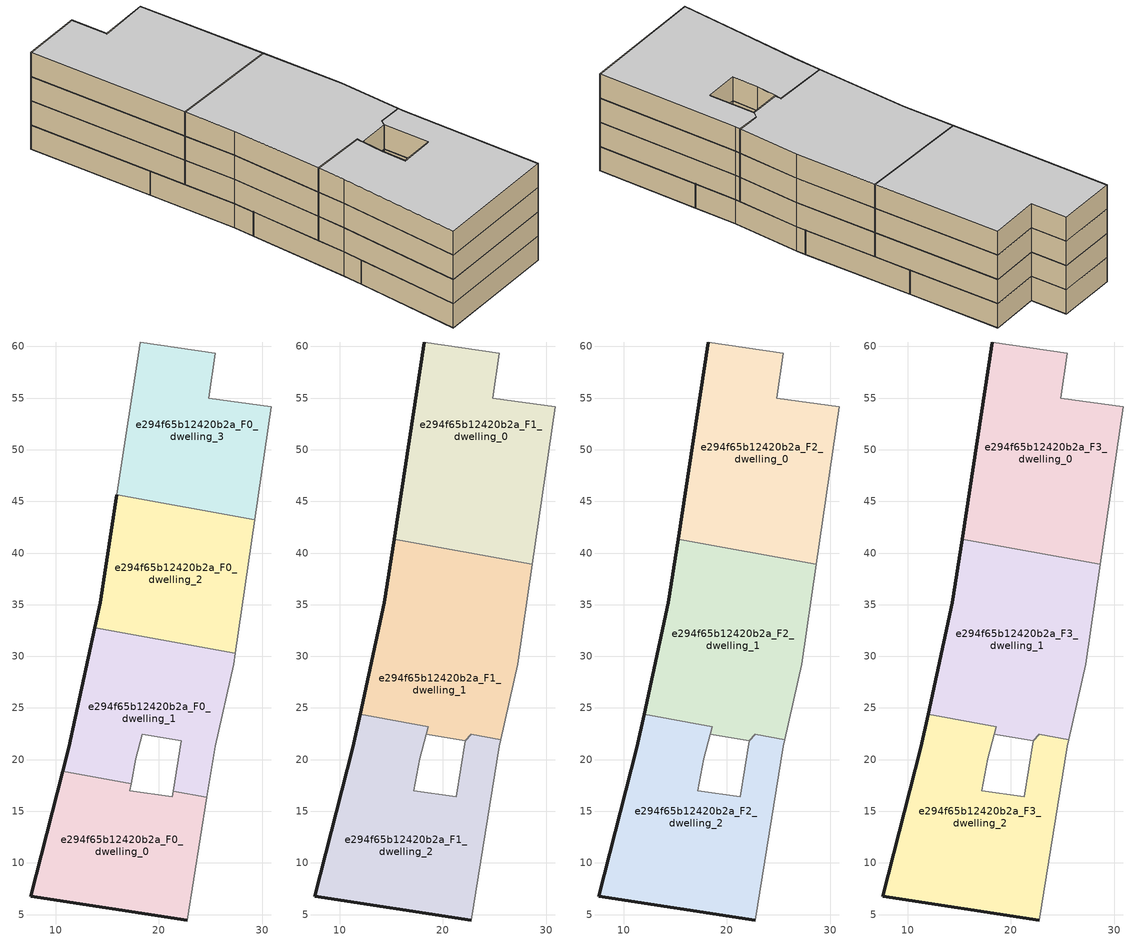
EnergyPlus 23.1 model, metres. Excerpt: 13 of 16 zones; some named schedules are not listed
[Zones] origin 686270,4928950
e294f65b12420b2a_F0_dwelling_0
 floor ground (EU_floor_Construction): 22.75,4.47 24.65,16.34 21.39,16.93 21.31,16.39 17.17,16.97 17.3,17.66 10.69,18.86 7.59,6.75 z0
 wall outside (EU_wall_Construction): 22.75,4.47 7.59,6.75 10.69,18.86 z0:3
 wall adiabatic (EU_wall_Construction): 17.3,17.66 17.17,16.97 21.31,16.39 21.39,16.93 24.65,16.34 22.75,4.47 z0:3
 wall to e294f65b12420b2a_F0_dwelling_1 (EU_wall_Construction): 10.69,18.86 17.3,17.66 z0:3
e294f65b12420b2a_F0_dwelling_1
 floor ground (EU_floor_Construction): 24.65,16.34 25.44,21.31 27.22,29.23 27.38,30.31 13.8,32.76 11.27,21.14 10.69,18.86 17.3,17.66 17.75,20.06 18.39,22.46 22.14,21.84 21.39,16.93 z0
 wall outside (EU_wall_Construction): 10.69,18.86 11.27,21.14 13.8,32.76 z0:3
 wall adiabatic (EU_wall_Construction): 27.38,30.31 27.22,29.23 25.44,21.31 24.65,16.34 21.39,16.93 22.14,21.84 18.39,22.46 17.75,20.06 17.3,17.66 z0:3
 wall to e294f65b12420b2a_F0_dwelling_2 (EU_wall_Construction): 13.8,32.76 27.38,30.31 z0:3
 roof outside (EU_roof_Construction): 22.7,22.39 22.15,21.84 21.39,16.93 22.14,21.84 z3
e294f65b12420b2a_F0_dwelling_2
 floor ground (EU_floor_Construction): 27.38,30.31 29.27,43.24 15.93,45.65 14.32,35.17 13.8,32.76 z0
 wall outside (EU_wall_Construction): 13.8,32.76 14.32,35.17 15.93,45.65 z0:3
 wall adiabatic (EU_wall_Construction): 29.27,43.24 27.38,30.31 z0:3
 wall to e294f65b12420b2a_F0_dwelling_3 (EU_wall_Construction): 15.92,45.65 29.27,43.24 z0:3
e294f65b12420b2a_F0_dwelling_3
 floor ground (EU_floor_Construction): 29.27,43.24 30.87,54.14 24.8,54.96 25.46,59.33 18.19,60.43 15.93,45.65 z0
 wall adiabatic (EU_wall_Construction): 15.93,45.65 18.19,60.43 25.46,59.33 24.8,54.96 30.87,54.14 29.27,43.24 z0:3
e294f65b12420b2a_F1_dwelling_0
 floor to e294f65b12420b2a_F0_dwelling_3 (EU_floor_Construction): 29.27,43.24 30.87,54.14 24.8,54.96 25.46,59.33 18.19,60.43 15.93,45.65 z3
 floor to e294f65b12420b2a_F0_dwelling_2 (EU_floor_Construction): 28.64,38.92 29.27,43.24 15.92,45.65 15.26,41.33 z3
 wall outside (EU_wall_Construction): 15.26,41.33 18.19,60.43 z3:6
 wall adiabatic (EU_wall_Construction): 18.19,60.43 25.46,59.33 24.8,54.96 30.87,54.14 28.64,38.92 z3:6
 wall to e294f65b12420b2a_F1_dwelling_1 (EU_wall_Construction): 28.64,38.92 15.26,41.33 z3:6
e294f65b12420b2a_F1_dwelling_1
 floor outside (EU_floor_Construction): 22.7,22.39 22.14,21.84 18.39,22.46 22.14,21.84 z3
 floor to e294f65b12420b2a_F0_dwelling_2 (EU_floor_Construction): 27.38,30.31 28.64,38.92 15.26,41.33 14.32,35.17 13.8,32.76 z3
 floor to e294f65b12420b2a_F0_dwelling_1 (EU_floor_Construction): 25.58,21.93 27.22,29.23 27.38,30.31 13.8,32.76 11.98,24.39 18.58,23.2 18.39,22.46 22.14,21.84 22.7,22.39 22.75,22.44 z3
 wall outside (EU_wall_Construction): 11.98,24.39 14.32,35.17 15.26,41.33 z3:6
 wall adiabatic (EU_wall_Construction): 28.64,38.92 27.22,29.23 25.58,21.93 22.75,22.44 22.14,21.84 18.39,22.46 z3:6
 wall to e294f65b12420b2a_F1_dwelling_2 (EU_wall_Construction): 18.39,22.46 18.58,23.2 11.98,24.39 z3:6
e294f65b12420b2a_F1_dwelling_2
 floor to e294f65b12420b2a_F0_dwelling_0 (EU_floor_Construction): 22.75,4.47 24.65,16.34 21.39,16.93 21.31,16.39 17.17,16.97 17.3,17.66 10.69,18.86 7.59,6.75 z3
 floor to e294f65b12420b2a_F0_dwelling_1 (EU_floor_Construction): 17.3,17.66 17.75,20.06 18.58,23.2 11.97,24.38 11.27,21.14 10.69,18.86 z3; 24.65,16.34 25.44,21.31 25.58,21.93 22.75,22.44 22.7,22.39 22.15,21.84 21.39,16.93 z3
 wall outside (EU_wall_Construction): 22.75,4.47 7.59,6.75 11.27,21.14 11.97,24.38 z3:6
 wall adiabatic (EU_wall_Construction): 18.39,22.46 17.75,20.06 17.17,16.97 21.31,16.39 22.15,21.84 22.75,22.44 25.58,21.93 25.44,21.31 22.75,4.47 z3:6
e294f65b12420b2a_F2_dwelling_0
 floor to e294f65b12420b2a_F1_dwelling_0 (EU_floor_Construction): 28.64,38.92 30.87,54.14 24.8,54.96 25.46,59.33 18.19,60.43 15.26,41.33 z6
 wall outside (EU_wall_Construction): 15.26,41.33 18.19,60.43 z6:9
 wall adiabatic (EU_wall_Construction): 18.19,60.43 25.46,59.33 24.8,54.96 30.87,54.14 28.64,38.92 z6:9
 wall to e294f65b12420b2a_F2_dwelling_1 (EU_wall_Construction): 28.64,38.92 15.26,41.33 z6:9
e294f65b12420b2a_F2_dwelling_1
 floor outside (EU_floor_Construction): 22.7,22.39 22.14,21.84 18.39,22.46 22.14,21.84 z6
 floor to e294f65b12420b2a_F1_dwelling_1 (EU_floor_Construction): 25.58,21.93 27.22,29.23 28.64,38.92 15.26,41.33 14.32,35.17 11.98,24.39 18.58,23.2 18.39,22.46 22.14,21.84 22.7,22.39 22.75,22.44 z6
 wall outside (EU_wall_Construction): 11.98,24.39 14.32,35.17 15.26,41.33 z6:9
 wall adiabatic (EU_wall_Construction): 28.64,38.92 27.22,29.23 25.58,21.93 22.75,22.44 22.14,21.84 18.39,22.46 z6:9
 wall to e294f65b12420b2a_F2_dwelling_2 (EU_wall_Construction): 18.39,22.46 18.58,23.2 11.98,24.39 z6:9
e294f65b12420b2a_F2_dwelling_2
 floor to e294f65b12420b2a_F1_dwelling_2 (EU_floor_Construction): 22.75,4.47 25.44,21.31 25.58,21.93 22.75,22.44 22.7,22.39 22.15,21.84 21.31,16.39 17.17,16.97 17.75,20.06 18.58,23.2 11.97,24.38 11.27,21.14 7.59,6.75 z6
 wall outside (EU_wall_Construction): 22.75,4.47 7.59,6.75 11.27,21.14 11.97,24.38 z6:9
 wall adiabatic (EU_wall_Construction): 18.39,22.46 17.75,20.06 17.17,16.97 21.31,16.39 22.15,21.84 22.75,22.44 25.58,21.93 25.44,21.31 22.75,4.47 z6:9
e294f65b12420b2a_F3_dwelling_0
 floor to e294f65b12420b2a_F2_dwelling_0 (EU_floor_Construction): 28.64,38.92 30.87,54.14 24.8,54.96 25.46,59.33 18.19,60.43 15.26,41.33 z9
 wall outside (EU_wall_Construction): 15.26,41.33 18.19,60.43 z9:12
 wall adiabatic (EU_wall_Construction): 18.19,60.43 25.46,59.33 24.8,54.96 30.87,54.14 28.64,38.92 z9:12
 wall to e294f65b12420b2a_F3_dwelling_1 (EU_wall_Construction): 28.64,38.92 15.26,41.33 z9:12
 ceiling to e294f65b12420b2a_F4_dwelling_0 (EU_floor_Construction): 25.46,59.33 24.8,54.96 30.87,54.14 28.64,38.92 15.26,41.33 18.19,60.43 z12
e294f65b12420b2a_F3_dwelling_1
 floor outside (EU_floor_Construction): 22.7,22.39 22.14,21.84 18.39,22.46 22.14,21.84 z9
 floor to e294f65b12420b2a_F2_dwelling_1 (EU_floor_Construction): 25.58,21.93 27.22,29.23 28.64,38.92 15.26,41.33 14.32,35.17 11.98,24.39 18.58,23.2 18.39,22.46 22.14,21.84 22.7,22.39 22.75,22.44 z9
 wall outside (EU_wall_Construction): 11.98,24.39 14.32,35.17 15.26,41.33 z9:12
 wall adiabatic (EU_wall_Construction): 28.64,38.92 27.22,29.23 25.58,21.93 22.75,22.44 22.14,21.84 18.39,22.46 z9:12
 wall to e294f65b12420b2a_F3_dwelling_2 (EU_wall_Construction): 18.39,22.46 18.58,23.2 11.98,24.39 z9:12
 ceiling to e294f65b12420b2a_F4_dwelling_1 (EU_floor_Construction): 28.64,38.92 27.22,29.23 25.58,21.93 22.75,22.44 22.7,22.39 22.14,21.84 18.39,22.46 18.58,23.2 11.98,24.39 14.32,35.17 15.26,41.33 z12
e294f65b12420b2a_F3_dwelling_2
 floor to e294f65b12420b2a_F2_dwelling_2 (EU_floor_Construction): 22.75,4.47 25.44,21.31 25.58,21.93 22.75,22.44 22.7,22.39 22.15,21.84 21.31,16.39 17.17,16.97 17.75,20.06 18.58,23.2 11.97,24.38 11.27,21.14 7.59,6.75 z9
 wall outside (EU_wall_Construction): 22.75,4.47 7.59,6.75 11.27,21.14 11.97,24.38 z9:12
 wall adiabatic (EU_wall_Construction): 18.39,22.46 17.75,20.06 17.17,16.97 21.31,16.39 22.15,21.84 22.75,22.44 25.58,21.93 25.44,21.31 22.75,4.47 z9:12
 ceiling to e294f65b12420b2a_F4_dwelling_2 (EU_floor_Construction): 25.58,21.93 25.44,21.31 22.75,4.47 7.59,6.75 11.27,21.14 11.97,24.38 18.58,23.2 17.75,20.06 17.17,16.97 21.31,16.39 22.15,21.84 22.7,22.39 22.75,22.44 z12
[Building]
EU S2 Campaign: North Axis=0; Terrain=City; Solar Distribution=FullExterior
[Site:Location]
Bologna: Latitude=44.5; Longitude=11.25; Time Zone=1; Elevation=37
[SizingPeriod:WeatherFileDays]
AnnualSizingPeriod: Begin Month=1; Begin Day of Month=1; End Month=12; End Day of Month=31; Day of Week for Start Day=Monday; Use Weather File Daylight Saving Period=No; Use Weather File Rain and Snow Indicators=No
[MATERIAL]
EU_InternalMass_Material: Roughness=MediumRough; Thickness=0.1; Conductivity=1; Density=1800; Specific Heat=900; Thermal Absorptance=0.9; Solar Absorptance=0.7; Visible Absorptance=0.7
[MATERIAL:NOMASS] Roughness=MediumRough; Thermal Absorptance=0.9; Solar Absorptance=0.7; Visible Absorptance=0.7
Name | Thermal Resistance
EU_wall_NoMass | 0.905828
EU_roof_NoMass | 0.37593
EU_floor_NoMass | 0.67114
[CONSTRUCTION]
EU_wall_Construction: EU_wall_NoMass
EU_roof_Construction: EU_roof_NoMass
EU_floor_Construction: EU_floor_NoMass
EU_InternalMass_Construction: EU_InternalMass_Material
[ZONE] Type=1; Multiplier=1; Ceiling Height=autocalculate; Floor Area=autocalculate; Part of Total Floor Area=Yes
Name | Volume
e294f65b12420b2a_F0_dwelling_0 | 533.662
e294f65b12420b2a_F1_dwelling_0 | 711.537
e294f65b12420b2a_F2_dwelling_0; e294f65b12420b2a_F3_dwelling_0 | 711.564
e294f65b12420b2a_F0_dwelling_1 | 533.667
e294f65b12420b2a_F1_dwelling_1 | 720.341
e294f65b12420b2a_F2_dwelling_1; e294f65b12420b2a_F3_dwelling_1 | 720.349
e294f65b12420b2a_F0_dwelling_2 | 533.657
e294f65b12420b2a_F1_dwelling_2 | 702.619
e294f65b12420b2a_F2_dwelling_2; e294f65b12420b2a_F3_dwelling_2 | 702.624
e294f65b12420b2a_F0_dwelling_3 | 533.651
[INTERNALMASS] Construction=EU_InternalMass_Construction
Name | Zone or ZoneList | Surface Area
e294f65b12420b2a_F0_dwelling_0_EU_InternalMass | e294f65b12420b2a_F0_dwelling_0 | 177.888
e294f65b12420b2a_F0_dwelling_1_EU_InternalMass | e294f65b12420b2a_F0_dwelling_1 | 177.889
e294f65b12420b2a_F0_dwelling_2_EU_InternalMass | e294f65b12420b2a_F0_dwelling_2 | 177.886
e294f65b12420b2a_F0_dwelling_3_EU_InternalMass | e294f65b12420b2a_F0_dwelling_3 | 177.884
e294f65b12420b2a_F1_dwelling_0_EU_InternalMass | e294f65b12420b2a_F1_dwelling_0 | 237.188
e294f65b12420b2a_F1_dwelling_1_EU_InternalMass | e294f65b12420b2a_F1_dwelling_1 | 240.111
e294f65b12420b2a_F1_dwelling_2_EU_InternalMass | e294f65b12420b2a_F1_dwelling_2 | 234.254
e294f65b12420b2a_F2_dwelling_0_EU_InternalMass | e294f65b12420b2a_F2_dwelling_0 | 237.188
e294f65b12420b2a_F2_dwelling_1_EU_InternalMass | e294f65b12420b2a_F2_dwelling_1 | 240.111
e294f65b12420b2a_F2_dwelling_2_EU_InternalMass | e294f65b12420b2a_F2_dwelling_2 | 234.254
e294f65b12420b2a_F3_dwelling_0_EU_InternalMass | e294f65b12420b2a_F3_dwelling_0 | 237.188
e294f65b12420b2a_F3_dwelling_1_EU_InternalMass | e294f65b12420b2a_F3_dwelling_1 | 240.111
e294f65b12420b2a_F3_dwelling_2_EU_InternalMass | e294f65b12420b2a_F3_dwelling_2 | 234.254
[OTHEREQUIPMENT] Fuel Type=Electricity; Design Level Calculation Method=Watts/Area; Power per Zone Floor Area=1; Fraction Latent=0; Fraction Radiant=0; Fraction Lost=0; Carbon Dioxide Generation Rate=0; EndUse Subcategory=EU_Step8_InternalGains
Name | Zone or ZoneList or Space or SpaceList | Schedule
EU_Step8_InternalGain_e294f65b12420b2a_F0_dwelling_0_f000 | e294f65b12420b2a_F0_dwelling_0 | EU_Step8_GainSchedule_e294f65b12420b2a_F0_dwelling_0_f000
EU_Step8_InternalGain_e294f65b12420b2a_F0_dwelling_1_f000 | e294f65b12420b2a_F0_dwelling_1 | EU_Step8_GainSchedule_e294f65b12420b2a_F0_dwelling_1_f000
EU_Step8_InternalGain_e294f65b12420b2a_F0_dwelling_2_f000 | e294f65b12420b2a_F0_dwelling_2 | EU_Step8_GainSchedule_e294f65b12420b2a_F0_dwelling_2_f000
EU_Step8_InternalGain_e294f65b12420b2a_F0_dwelling_3_f000 | e294f65b12420b2a_F0_dwelling_3 | EU_Step8_GainSchedule_e294f65b12420b2a_F0_dwelling_3_f000
EU_Step8_InternalGain_e294f65b12420b2a_F1_dwelling_0_f000 | e294f65b12420b2a_F1_dwelling_0 | EU_Step8_GainSchedule_e294f65b12420b2a_F1_dwelling_0_f000
EU_Step8_InternalGain_e294f65b12420b2a_F1_dwelling_1_f000 | e294f65b12420b2a_F1_dwelling_1 | EU_Step8_GainSchedule_e294f65b12420b2a_F1_dwelling_1_f000
EU_Step8_InternalGain_e294f65b12420b2a_F1_dwelling_2_f000 | e294f65b12420b2a_F1_dwelling_2 | EU_Step8_GainSchedule_e294f65b12420b2a_F1_dwelling_2_f000
EU_Step8_InternalGain_e294f65b12420b2a_F2_dwelling_0_f000 | e294f65b12420b2a_F2_dwelling_0 | EU_Step8_GainSchedule_e294f65b12420b2a_F2_dwelling_0_f000
EU_Step8_InternalGain_e294f65b12420b2a_F2_dwelling_1_f000 | e294f65b12420b2a_F2_dwelling_1 | EU_Step8_GainSchedule_e294f65b12420b2a_F2_dwelling_1_f000
EU_Step8_InternalGain_e294f65b12420b2a_F2_dwelling_2_f000 | e294f65b12420b2a_F2_dwelling_2 | EU_Step8_GainSchedule_e294f65b12420b2a_F2_dwelling_2_f000
EU_Step8_InternalGain_e294f65b12420b2a_F3_dwelling_0_f000 | e294f65b12420b2a_F3_dwelling_0 | EU_Step8_GainSchedule_e294f65b12420b2a_F3_dwelling_0_f000
EU_Step8_InternalGain_e294f65b12420b2a_F3_dwelling_1_f000 | e294f65b12420b2a_F3_dwelling_1 | EU_Step8_GainSchedule_e294f65b12420b2a_F3_dwelling_1_f000
EU_Step8_InternalGain_e294f65b12420b2a_F3_dwelling_2_f000 | e294f65b12420b2a_F3_dwelling_2 | EU_Step8_GainSchedule_e294f65b12420b2a_F3_dwelling_2_f000
[ZONEVENTILATION:DESIGNFLOWRATE] Schedule=EU_AlwaysOn; Design Flow Rate Calculation Method=AirChanges/Hour; Air Changes per Hour=0.73129; Ventilation Type=Natural; Fan Pressure Rise=0; Fan Total Efficiency=1; Constant Term Coefficient=1; Temperature Term Coefficient=0; Velocity Term Coefficient=0; Velocity Squared Term Coefficient=0; Minimum Indoor Temperature=-100; Maximum Indoor Temperature=100; Delta Temperature=-100; Minimum Outdoor Temperature=-100; Maximum Outdoor Temperature=100; Maximum Wind Speed=40
Name | Zone or ZoneList or Space or SpaceList
EU_ConstantAir_e294f65b12420b2a_F0_dwelling_0 | e294f65b12420b2a_F0_dwelling_0
EU_ConstantAir_e294f65b12420b2a_F0_dwelling_1 | e294f65b12420b2a_F0_dwelling_1
EU_ConstantAir_e294f65b12420b2a_F0_dwelling_2 | e294f65b12420b2a_F0_dwelling_2
EU_ConstantAir_e294f65b12420b2a_F0_dwelling_3 | e294f65b12420b2a_F0_dwelling_3
EU_ConstantAir_e294f65b12420b2a_F1_dwelling_0 | e294f65b12420b2a_F1_dwelling_0
EU_ConstantAir_e294f65b12420b2a_F1_dwelling_1 | e294f65b12420b2a_F1_dwelling_1
EU_ConstantAir_e294f65b12420b2a_F1_dwelling_2 | e294f65b12420b2a_F1_dwelling_2
EU_ConstantAir_e294f65b12420b2a_F2_dwelling_0 | e294f65b12420b2a_F2_dwelling_0
EU_ConstantAir_e294f65b12420b2a_F2_dwelling_1 | e294f65b12420b2a_F2_dwelling_1
EU_ConstantAir_e294f65b12420b2a_F2_dwelling_2 | e294f65b12420b2a_F2_dwelling_2
EU_ConstantAir_e294f65b12420b2a_F3_dwelling_0 | e294f65b12420b2a_F3_dwelling_0
EU_ConstantAir_e294f65b12420b2a_F3_dwelling_1 | e294f65b12420b2a_F3_dwelling_1
EU_ConstantAir_e294f65b12420b2a_F3_dwelling_2 | e294f65b12420b2a_F3_dwelling_2
[HVACTEMPLATE:THERMOSTAT] Constant Heating Setpoint=20; Constant Cooling Setpoint=50
EU_HeatOnly_e294f65b12420b2a_F0_dwelling_0; EU_HeatOnly_e294f65b12420b2a_F0_dwelling_1; EU_HeatOnly_e294f65b12420b2a_F0_dwelling_2; EU_HeatOnly_e294f65b12420b2a_F0_dwelling_3; EU_HeatOnly_e294f65b12420b2a_F1_dwelling_0; EU_HeatOnly_e294f65b12420b2a_F1_dwelling_1; EU_HeatOnly_e294f65b12420b2a_F1_dwelling_2; EU_HeatOnly_e294f65b12420b2a_F2_dwelling_0; EU_HeatOnly_e294f65b12420b2a_F2_dwelling_1; EU_HeatOnly_e294f65b12420b2a_F2_dwelling_2; EU_HeatOnly_e294f65b12420b2a_F3_dwelling_0; EU_HeatOnly_e294f65b12420b2a_F3_dwelling_1; EU_HeatOnly_e294f65b12420b2a_F3_dwelling_2; EU_HeatOnly_e294f65b12420b2a_F4_dwelling_0; EU_HeatOnly_e294f65b12420b2a_F4_dwelling_1; EU_HeatOnly_e294f65b12420b2a_F4_dwelling_2
[HVACTEMPLATE:ZONE:IDEALLOADSAIRSYSTEM] System Availability Schedule=EU_AlwaysOn; Maximum Heating Supply Air Temperature=50; Minimum Cooling Supply Air Temperature=13; Maximum Heating Supply Air Humidity Ratio=0.0156; Minimum Cooling Supply Air Humidity Ratio=0.0077; Heating Limit=NoLimit; Cooling Limit=NoLimit; Heating Availability Schedule=EU_AlwaysOn; Cooling Availability Schedule=EU_CoolingOff; Dehumidification Control Type=ConstantSensibleHeatRatio; Cooling Sensible Heat Ratio=0.7; Dehumidification Setpoint=60; Humidification Control Type=None; Humidification Setpoint=30; Outdoor Air Method=None; Outdoor Air Flow Rate per Person=0.00944; Outdoor Air Flow Rate per Zone Floor Area=0; Outdoor Air Flow Rate per Zone=0; Demand Controlled Ventilation Type=None; Outdoor Air Economizer Type=NoEconomizer; Heat Recovery Type=None; Sensible Heat Recovery Effectiveness=0.7; Latent Heat Recovery Effectiveness=0.65
Name | Template Thermostat
e294f65b12420b2a_F0_dwelling_0 | EU_HeatOnly_e294f65b12420b2a_F0_dwelling_0
e294f65b12420b2a_F0_dwelling_1 | EU_HeatOnly_e294f65b12420b2a_F0_dwelling_1
e294f65b12420b2a_F0_dwelling_2 | EU_HeatOnly_e294f65b12420b2a_F0_dwelling_2
e294f65b12420b2a_F0_dwelling_3 | EU_HeatOnly_e294f65b12420b2a_F0_dwelling_3
e294f65b12420b2a_F1_dwelling_0 | EU_HeatOnly_e294f65b12420b2a_F1_dwelling_0
e294f65b12420b2a_F1_dwelling_1 | EU_HeatOnly_e294f65b12420b2a_F1_dwelling_1
e294f65b12420b2a_F1_dwelling_2 | EU_HeatOnly_e294f65b12420b2a_F1_dwelling_2
e294f65b12420b2a_F2_dwelling_0 | EU_HeatOnly_e294f65b12420b2a_F2_dwelling_0
e294f65b12420b2a_F2_dwelling_1 | EU_HeatOnly_e294f65b12420b2a_F2_dwelling_1
e294f65b12420b2a_F2_dwelling_2 | EU_HeatOnly_e294f65b12420b2a_F2_dwelling_2
e294f65b12420b2a_F3_dwelling_0 | EU_HeatOnly_e294f65b12420b2a_F3_dwelling_0
e294f65b12420b2a_F3_dwelling_1 | EU_HeatOnly_e294f65b12420b2a_F3_dwelling_1
e294f65b12420b2a_F3_dwelling_2 | EU_HeatOnly_e294f65b12420b2a_F3_dwelling_2
[SIZING:ZONE] Zone Cooling Design Supply Air Temperature Input Method=SupplyAirTemperature; Zone Cooling Design Supply Air Temperature=13; Zone Heating Design Supply Air Temperature Input Method=SupplyAirTemperature; Zone Heating Design Supply Air Temperature=50; Zone Cooling Design Supply Air Humidity Ratio=0.008; Zone Heating Design Supply Air Humidity Ratio=0.008; Cooling Design Air Flow Method=DesignDay; Cooling Design Air Flow Rate=0; Cooling Minimum Air Flow per Zone Floor Area=0.000762; Cooling Minimum Air Flow=0; Cooling Minimum Air Flow Fraction=0.2; Heating Design Air Flow Method=DesignDay; Heating Design Air Flow Rate=0; Heating Maximum Air Flow per Zone Floor Area=0.002032; Heating Maximum Air Flow=0.141576; Heating Maximum Air Flow Fraction=0.3; Account for Dedicated Outdoor Air System=No; Dedicated Outdoor Air System Control Strategy=NeutralSupplyAir; Dedicated Outdoor Air Low Setpoint Temperature for Design=autosize; Dedicated Outdoor Air High Setpoint Temperature for Design=autosize; Zone Load Sizing Method=Sensible Load Only No Latent Load; Zone Latent Cooling Design Supply Air Humidity Ratio Input Method=HumidityRatioDifference; Zone Cooling Design Supply Air Humidity Ratio Difference=0.005; Zone Latent Heating Design Supply Air Humidity Ratio Input Method=HumidityRatioDifference; Zone Humidification Design Supply Air Humidity Ratio Difference=0.005
e294f65b12420b2a_F0_dwelling_0; e294f65b12420b2a_F0_dwelling_1; e294f65b12420b2a_F0_dwelling_2; e294f65b12420b2a_F0_dwelling_3; e294f65b12420b2a_F1_dwelling_0; e294f65b12420b2a_F1_dwelling_1; e294f65b12420b2a_F1_dwelling_2; e294f65b12420b2a_F2_dwelling_0
